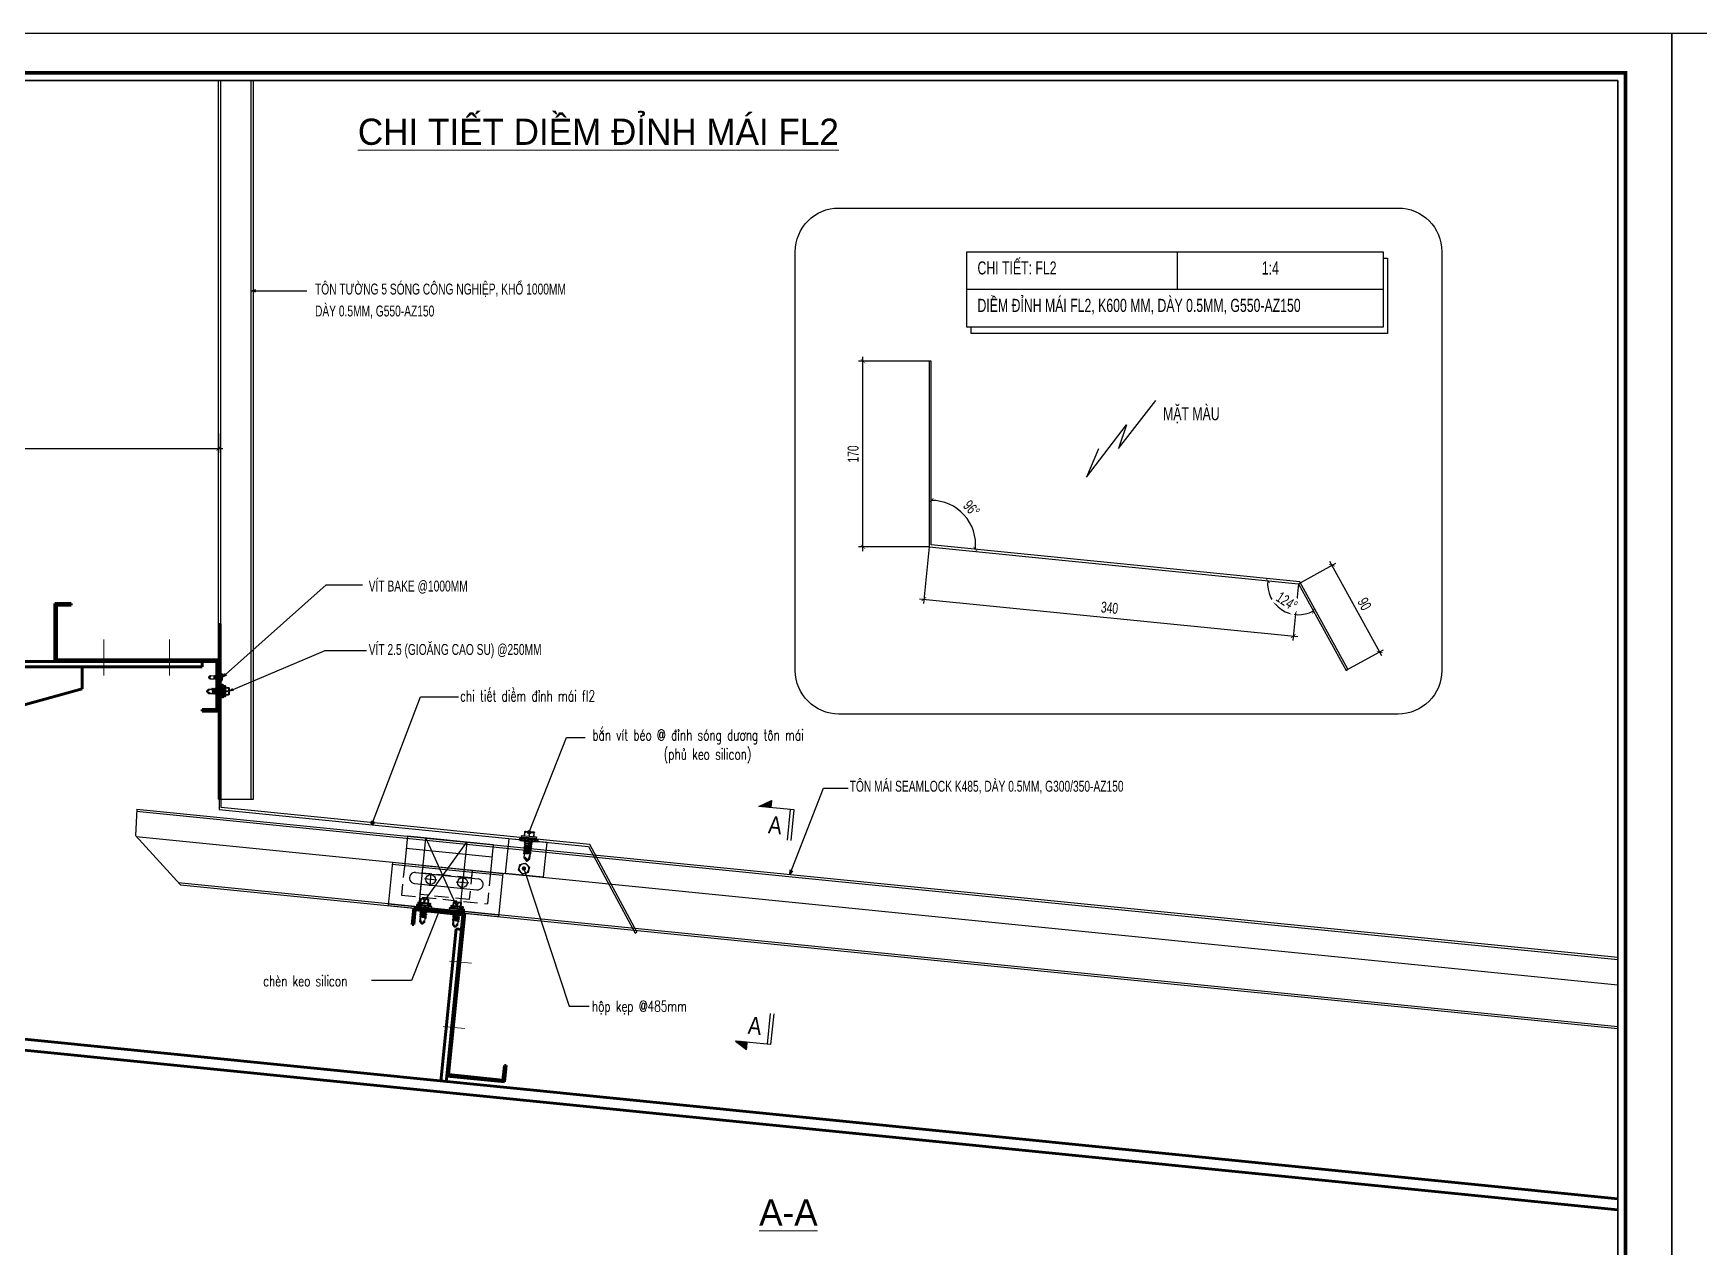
# Model space of a CAD drawing. Header units: inches. Extents: x 2 to 32666, y -5537 to 22.
# Drawn here: x 15678.7 to 16059.9, y -3982.3 to -3704.5 of the extents above; entities that cross this region are included whole.
import ezdxf
from ezdxf.enums import TextEntityAlignment as Align

# ---------------------------------------------------------------- set-up
doc = ezdxf.new("R2010")
doc.units = ezdxf.units.IN
doc.header["$MEASUREMENT"] = 0
doc.linetypes.add('DASHED2', pattern=[0.375, 0.25, -0.125])
doc.linetypes.add('HIDDEN2', pattern=[4.7625, 3.175, -1.5875])
doc.layers.get('Defpoints').update_dxf_attribs({"lineweight": 9})
for name, color, linetype in [('1', 1, 'Continuous'), ('2', 2, 'Continuous'), ('3', 3, 'Continuous'), ('4', 4, 'Continuous'), ('5', 5, 'Continuous'), ('6', 6, 'Continuous'), ('7', 7, 'Continuous'), ('9', 9, 'Continuous'), ('BAO KHUNG', 31, 'Continuous'), ('DIM', 8, 'Continuous'), ('door', 7, 'Continuous'), ('NET IN', 3, 'Continuous'), ('STRUCTURE', 1, 'Continuous')]:
    doc.layers.add(name, color=color, linetype=linetype)
doc.layers.add('12H-Text', color=3, linetype='Continuous', lineweight=15)
doc.layers.add('_TEXT', color=3, linetype='Continuous', lineweight=13)
doc.layers.add('Cover text', color=7, linetype='Continuous', true_color=0x52370f)
doc.styles.add('hung', font='vnsimli.shx', dxfattribs={"width": 0.7, "height": 520})
doc.styles.add('hx2', font='Vharialn.ttf')
doc.styles.add('ST1', font='vnshx.shx', dxfattribs={"width": 0.7})
doc.styles.add('ST1H', font='vnshxh.shx', dxfattribs={"width": 0.7})
doc.styles.add('ST3', font='VHAVANB.TTF')
doc.styles.add('TIEU DE', font='Vharialn.ttf')
doc.dimstyles.new('4', dxfattribs={"dimtxt": 2.5, "dimasz": 1, "dimexe": 1, "dimexo": 0, "dimgap": 1, "dimtad": 1, "dimdec": 0, "dimlfac": 4, "dimzin": 0, "dimdsep": 46, "dimtxsty": 'ST1', "dimblk": 'ARCHTICK', "dimcen": 1, "dimdle": 1, "dimclrd": 8, "dimclre": 8, "dimclrt": 3, "dimadec": 0, "dimazin": 0, "dimtfac": 1, "dimtdec": 0, "dimtix": 1, "dimtmove": 1, "dimatfit": 3, "dimldrblk": 'OPEN30', "dimfxl": 0.18, "dimtfill": 1, "dimtolj": 1, "dimtzin": 0, "dimlwd": -1, "dimlwe": -1, "dimarcsym": 2})

# ---------------------------------------------------------------- blocks, each defined once
blk = doc.blocks.new('kt kien truc 1')
at = {"layer": '2', "color": 157, "linetype": 'Continuous'}
blk.add_lwpolyline([(0, 420), (594, 420), (594, 0), (0, 0)], close=True, dxfattribs=at)
at = {"layer": '7', "color": 147, "linetype": 'Continuous'}
blk.add_lwpolyline([(12.33, 57.61), (581.67, 57.61), (581.67, 409.19), (12.33, 409.19)], close=True, dxfattribs=at)
at = {"layer": 'BAO KHUNG', "color": 167, "linetype": 'Continuous', "const_width": 0.871}
blk.add_lwpolyline([(10.59, 9.07), (583.41, 9.07), (583.41, 410.93), (10.59, 410.93)], close=True, dxfattribs=at)
at = {"layer": 'Cover text', "ltscale": 0.5, "style": 'TIEU DE'}
for tag, p in [('TENBANVE', (45.93, 14.6)), ('STT', (555.05, 15.58))]:
    blk.add_attdef(tag, text='', height=2, dxfattribs=at).set_placement(p, align=Align.MIDDLE_CENTER)
blk = doc.blocks.new('Short_Self_drilling')
at = {"layer": 'STRUCTURE', "color": 1, "linetype": 'Continuous'}
for p, q in [((6.4, 1.7), (-6.4, 1.7)), ((5.1, 3.8), (-5.1, 3.8)), ((-2.6, 2.9), (-5.1, 2.9)), ((-3.4, 3.8), (-3.4, 6.8)), ((3, 7.2), (-3, 7.2)), ((2.6, 2.9), (-2.6, 2.9)), ((-2.1, 2.8), (-2.1, 2.9)), ((6.3, 0), (0, 0)), ((2.2, 2.8), (2.2, 2.9)), ((2.2, -0.5), (2.2, 0)), ((5.1, 2.9), (2.6, 2.9)), ((3.4, 3.8), (3.4, 6.8)), ((3, -1.2), (-2.7, -0.2)), ((3, -2.7), (-2.7, -1.8)), ((3, -4.2), (-2.7, -3.3)), ((3, -5.8), (-2.7, -4.8)), ((3, -7.3), (-2.7, -6.3)), ((-1.9, -8), (-2.7, -7.9)), ((-2.1, -1.4), (-2.1, -0.9)), ((-2.1, -2.9), (-2.1, -2.4)), ((-2.1, -4.4), (-2.1, -3.9)), ((-2.1, -6), (-2.1, -5.4)), ((-2.1, -7.5), (-2.1, -7)), ((-2.1, -12.3), (-2.1, -8.5)), ((3, -8.8), (-1.1, -8.1)), ((2.1, -12.3), (2.1, -9.1)), ((2.2, -2), (2.2, -1.5)), ((2.2, -3.6), (2.2, -3)), ((2.2, -5.1), (2.2, -4.6)), ((2.2, -6.6), (2.2, -6.1)), ((2.2, -8.1), (2.2, -7.6))]:
    blk.add_line(p, q, dxfattribs=at)
blk.add_lwpolyline([(6.4, 1.3), (6.4, 1.7), (2.1, 2.8), (-2.1, 2.8), (-6.4, 1.7), (-6.4, 1.3)], close=True, dxfattribs=at)
for points in [[(-6.4, 1.3, -0.088869), (-6.3, 0), (0, 0)], [(-0.1, 3.8), (-0.3, 6.2, 0.338878), (-3.1, 6.2), (-3.3, 3.8)], [(3.3, 3.8), (3.1, 6.2, 0.338878), (0.3, 6.2), (0.1, 3.8)], [(-0.1, -14), (-1, -12.2, -0.148657), (-1.4, -11.2), (-2, -7.7, -0.815006), (-1.2, -7.8, 0.150833), (-0.8, -8.7)], [(2.1, -12.3), (1.7, -11.7, 0.52242), (0.9, -11.7), (-0.2, -14.2)], [(2.1, -12.3), (0.2, -14.2, -0.333596), (-0.2, -14.2), (-2.1, -12.3)]]:
    blk.add_lwpolyline(points, format="xyb", dxfattribs=at)
for points in [[(3, -1.2), (2.2, -1.5), (-2.1, -0.8), (-2.7, -0.2), (-2.4, 0)], [(3, -2.7), (2.2, -3), (-2.1, -2.4), (-2.7, -1.8), (-2.1, -1.4), (2.2, -2), (3, -2.7)], [(3, -4.2), (2.2, -4.6), (-2.1, -3.9), (-2.7, -3.3), (-2.1, -2.9), (2.2, -3.6), (3, -4.2)], [(3, -5.8), (2.2, -6.1), (-2.1, -5.4), (-2.7, -4.8), (-2.1, -4.4), (2.2, -5.1), (3, -5.8)], [(3, -7.3), (2.2, -7.6), (-2.1, -7), (-2.7, -6.3), (-2.1, -6), (2.2, -6.6), (3, -7.3)], [(-1.8, -8.5), (-2.1, -8.5), (-2.7, -7.9), (-2.1, -7.5), (-1.8, -7.5)], [(-1.3, -7.6), (2.2, -8.1), (3, -8.8)], [(-1.2, 0), (2.2, -0.5), (3, -1.2)], [(3, -8.8), (2.2, -9.1), (-0.8, -8.7)]]:
    blk.add_lwpolyline(points, dxfattribs=at)
for centre, radius, start, end in [((-5, 3.3), 0.455, 109.7949, 250.2674), ((-3, 6.8), 0.429, 90.0311, 180.0311), ((3, 6.8), 0.429, 0.0311, 90.0311), ((5.1, 3.3), 0.435, 279.7276, 80.3347), ((10, 0.2), 3.74, 162.2963, 182.6103)]:
    blk.add_arc(centre, radius, start, end, dxfattribs=at)
blk = doc.blocks.new('A$C5FAA1D3F')
at = {"color": 8}
for p, q in [((-26.59, -10.81, 0), (-25.6, -0.91, 0)), ((-0.39, -3.85, 0), (-25.64, -1.33, 0)), ((-0.34, -3.43, 0), (-25.6, -0.91, 0)), ((-1.33, -13.34, 0), (-0.34, -3.43, 0)), ((-6.38, -8.5, 0), (-20.69, -7.07, 0)), ((-17.23, -7.27, 0), (-17.51, -10.1, 0)), ((-1.33, -13.34, 0), (-26.59, -10.81, 0)), ((-1.29, -12.92, 0), (-26.55, -10.39, 0)), ((-24.42, -17.42, 0), (-23.79, -11.09, 0)), ((-6.63, -11.02, 0), (-20.94, -9.59, 0)), ((-18.79, -8.54, 0), (-15.96, -8.83, 0)), ((-11.5, -9.26, 0), (-8.67, -9.54, 0)), ((-9.94, -7.99, 0), (-10.23, -10.82, 0)), ((-4.49, -16.58, 0), (-24.14, -14.62, 0)), ((-4.77, -19.39, 0), (-4.14, -13.06, 0)), ((-4.77, -19.39, 0), (-24.42, -17.42, 0))]:
    blk.add_line(p, q, dxfattribs=at)
at = {"color": 8, "linetype": 'HIDDEN2'}
for p, q in [((-23.79, -11.09, 0), (-23.06, -3.85, 0)), ((-3.42, -5.82, 0), (-23.06, -3.85, 0)), ((-19.57, -11.51, 0), (-18.9, -4.83, 0)), ((-18.9, -4.83, 0), (-7.68, -5.96, 0)), ((-7.68, -5.96, 0), (-8.35, -12.64, 0)), ((-4.14, -13.06, 0), (-3.42, -5.82, 0)), ((-19.58, -11.51, 0), (-19.4, -9.75, 0)), ((-19.4, -9.75, 0), (-8.17, -10.87, 0)), ((-8.17, -10.87, 0), (-8.35, -12.64, 0)), ((-8.35, -12.64, 0), (-19.58, -11.51, 0)), ((-8.35, -12.64, 0), (-19.57, -11.51, 0))]:
    blk.add_line(p, q, dxfattribs=at)
at = {"color": 8}
for centre, major_axis, start_param, end_param in [((-20.82, -8.33, 0), (-0.941, -0.852), 3.876998, 7.018591), ((-17.37, -8.69, 0), (-0.836, -0.757), 5.447794310103061, 11.73097961728265), ((-10.09, -9.4, 0), (-0.836, -0.757), 5.447794310103061, 11.73097961728265), ((-6.5, -9.76, 0), (-0.941, -0.852), 0.735405, 3.876998)]:
    blk.add_ellipse(centre, major_axis=major_axis, ratio=1, start_param=start_param, end_param=end_param, dxfattribs=at)
at = {"color": 1, "xscale": 0.2707692322397919, "yscale": 0.2707692322397919, "zscale": 0.2707692322397919, "rotation": 174.2582798079231}
for p in [(-16.04, -2.29, 0), (-8.54, -3.04, 0)]:
    blk.add_blockref('Short_Self_drilling', p, dxfattribs=at)
blk = doc.blocks.new('HFR-1')
at = {"layer": 'STRUCTURE', "color": 1, "linetype": 'Continuous'}
for p, q in [((-5.5, 0), (5.5, 0)), ((-5.2, 0.8), (-3.4, 1.5)), ((5.2, 0.8), (3.4, 1.5)), ((-2.4, -1.2), (-3, -1.6)), ((-3, -1.6), (-2.4, -1.9)), ((-2.4, -1.9), (-3, -2.3)), ((-3, -2.3), (-2.4, -2.6)), ((-2.4, -2.6), (-3, -3)), ((-3, -3), (-2.4, -3.3)), ((-2.4, -3.3), (-3, -3.7)), ((-3, -3.7), (-2.4, -4.1)), ((-2.4, -4.1), (-3, -4.4)), ((-3, -4.4), (-2.4, -4.8)), ((-2.4, -4.8), (-3, -5.1)), ((-3, -5.1), (-2.4, -5.5)), ((-2.4, -5.5), (-3, -5.8)), ((-3, -5.8), (-2.4, -6.2)), ((-2.4, -6.2), (-3, -6.6)), ((-3, -6.6), (-2.4, -6.9)), ((-2.4, -6.9), (-3, -7.3)), ((-3, -7.3), (-2.4, -7.6)), ((-2.4, -7.6), (-3, -8)), ((-3, -8), (-2.4, -8.3)), ((-2.4, -8.3), (-3, -8.7)), ((-3, -8.7), (-2.4, -9)), ((-2.4, -9), (-3, -9.4)), ((-3, -9.4), (-2.4, -9.7)), ((-2.4, -9.7), (-3, -10.1)), ((-3, -10.1), (-2.4, -10.5)), ((-2.4, -10.5), (-3, -10.8)), ((-3, -10.8), (-2.4, -11.2)), ((-2.4, -11.2), (-3, -11.5)), ((-3, -11.5), (-2.4, -11.9)), ((-2.9, -1.6), (2.9, -1.4)), ((-2.9, -2.3), (2.9, -2.1)), ((-2.9, -3), (2.9, -2.8)), ((-2.9, -3.7), (2.9, -3.6)), ((-2.9, -4.4), (2.9, -4.3)), ((-2.9, -5.1), (2.9, -5)), ((-2.9, -5.9), (2.9, -5.7)), ((-2.9, -6.6), (2.9, -6.4)), ((-2.9, -7.3), (2.9, -7.1)), ((-2.9, -8), (2.9, -7.8)), ((-2.9, -8.7), (2.9, -8.5)), ((-2.9, -9.4), (2.9, -9.2)), ((-2.9, -10.1), (1.5, -10)), ((-2.9, -10.8), (1.3, -10.7)), ((-2.9, -11.5), (0.9, -11.4)), ((-2.5, -17.4), (-2.5, -11.8)), ((-2.5, -17.4), (-2, -16.7)), ((-2.5, -17.4), (-0.2, -19.7)), ((2.4, -1.1), (-2.4, -1.2)), ((2.4, -1.8), (-2.4, -1.9)), ((-2.4, -1.9), (2.4, -1.8)), ((-2.4, -2.6), (2.4, -2.5)), ((2.4, -2.5), (-2.4, -2.6)), ((-2.4, -3.3), (2.4, -3.2)), ((2.4, -3.2), (-2.4, -3.3)), ((-2.4, -4.1), (2.4, -3.9)), ((2.4, -3.9), (-2.4, -4.1)), ((-2.4, -4.8), (2.4, -4.6)), ((2.4, -4.6), (-2.4, -4.8)), ((-2.4, -5.5), (2.4, -5.3)), ((2.4, -5.3), (-2.4, -5.5)), ((-2.4, -6.2), (2.4, -6)), ((2.4, -6), (-2.4, -6.2)), ((-2.4, -6.9), (2.4, -6.8)), ((2.4, -6.8), (-2.4, -6.9)), ((-2.4, -7.6), (2.4, -7.5)), ((2.4, -7.5), (-2.4, -7.6)), ((-2.4, -8.3), (2.4, -8.2)), ((2.4, -8.2), (-2.4, -8.3)), ((-2.4, -9), (2.4, -8.9)), ((2.4, -8.9), (-2.4, -9)), ((-2.4, -9.7), (2.4, -9.6)), ((2.4, -9.6), (-2.4, -9.7)), ((1.4, -10.3), (-2.4, -10.5)), ((-2.4, -10.5), (1.4, -10.3)), ((-2.4, -11.2), (1.1, -11.1)), ((1.1, -11.1), (-2.4, -11.2)), ((-2.4, -11.9), (0.4, -11.8)), ((-1, -16.7), (0.2, -19.7)), ((0.1, -19.4), (1.2, -17.3)), ((0.2, -19.7), (2.5, -17.4)), ((1.6, -16.1), (2.3, -10.2)), ((2.2, -10), (2.9, -10)), ((2.2, -11), (2.4, -11)), ((2.4, -11), (2.2, -11)), ((2.2, -11.4), (2.9, -11.4)), ((2.2, -11.7), (2.4, -11.7)), ((2.4, -10.3), (2.3, -10.3)), ((2.3, -10.3), (2.4, -10.3)), ((2.3, -10.7), (2.9, -10.7)), ((2.9, -1.4), (2.4, -1.1)), ((2.4, -1.8), (2.9, -1.4)), ((2.9, -2.1), (2.4, -1.8)), ((2.4, -2.5), (2.9, -2.1)), ((2.9, -2.8), (2.4, -2.5)), ((2.4, -3.2), (2.9, -2.8)), ((2.9, -3.6), (2.4, -3.2)), ((2.4, -3.9), (2.9, -3.6)), ((2.9, -4.3), (2.4, -3.9)), ((2.4, -4.6), (2.9, -4.3)), ((2.9, -5), (2.4, -4.6)), ((2.4, -5.3), (2.9, -5)), ((2.9, -5.7), (2.4, -5.3)), ((2.4, -6), (2.9, -5.7)), ((2.9, -6.4), (2.4, -6)), ((2.4, -6.8), (2.9, -6.4)), ((2.9, -7.1), (2.4, -6.8)), ((2.4, -7.5), (2.9, -7.1)), ((2.9, -7.8), (2.4, -7.5)), ((2.4, -8.2), (2.9, -7.8)), ((2.9, -8.5), (2.4, -8.2)), ((2.4, -8.9), (2.9, -8.5)), ((2.9, -9.2), (2.4, -8.9)), ((2.4, -9.6), (2.9, -9.2)), ((2.9, -10), (2.4, -9.6)), ((2.4, -10.3), (2.9, -10)), ((2.9, -10.7), (2.4, -10.3)), ((2.4, -11), (2.9, -10.7)), ((2.9, -11.4), (2.4, -11)), ((2.4, -11.7), (2.9, -11.4)), ((2.5, -17.4), (2.5, -11.7))]:
    blk.add_line(p, q, dxfattribs=at)
at = {"layer": 'STRUCTURE', "color": 1, "linetype": 'Continuous', "ltscale": 8}
for p in [(-3.4, 1.5), (3.4, 1.5)]:
    blk.add_line(p, (0, 1.5), dxfattribs=at)
at = {"layer": 'STRUCTURE', "color": 1, "linetype": 'DASHED2'}
for p in [(-1.9, 1.5), (1.9, 1.5)]:
    blk.add_line(p, (0, 0), dxfattribs=at)
at = {"layer": 'STRUCTURE', "color": 1, "linetype": 'Continuous', "ltscale": 8}
for centre, start, end in [((-4.7, 0.2), 130.41, 194.8062), ((4.7, 0.2), 345.1938, 49.59)]:
    blk.add_arc(centre, 0.801, start, end, dxfattribs=at)
at = {"layer": 'STRUCTURE', "color": 1, "linetype": 'Continuous'}
for centre, radius, start, end in [((-7.3, -9), 9.14, 58.065, 78.8402), ((5.1, -3.8), 3.83, 84.2039, 134.3621), ((-1.5, -17.1), 0.59, 34.2302, 144.5641), ((0, -19.4), 0.331, 231.6348, 305.4287), ((-0.5, -10.1), 1.93, 296.6041, 355.3922), ((-0.6, -16), 2.2, 324.0048, 357.8268), ((1.9, -10.3), 0.444, 15.9762, 172.6971)]:
    blk.add_arc(centre, radius, start, end, dxfattribs=at)
blk = doc.blocks.new('_ArchTick')
at = {"color": 0, "linetype": 'ByBlock', "const_width": 0.15}
blk.add_lwpolyline([(-0.5, -0.5), (0.5, 0.5)], dxfattribs=at)
blk = doc.blocks.new('_Open30')
at = {"color": 0, "linetype": 'ByBlock', "lineweight": -2}
for p, q in [((-1, 0.27), (0, 0)), ((0, 0), (-1, -0.27)), ((0, 0), (-1, 0))]:
    blk.add_line(p, q, dxfattribs=at)
blk = doc.blocks.new('DOT')
at = {"color": 0, "linetype": 'ByBlock'}
blk.add_line((-0.5, 0), (-1, 0), dxfattribs=at)
at = {"color": 0, "linetype": 'ByBlock', "const_width": 0.5}
blk.add_lwpolyline([(-0.25, 0, 1), (0.25, 0, 1)], format="xyb", close=True, dxfattribs=at)
blk = doc.blocks.new('*D6180')
at = {"layer": 'Defpoints', "color": 0, "transparency": 16777216}
for p in [(15868.64, -3779.57), (15883.76, -3779.57), (15883.76, -3822.07)]:
    blk.add_point(p, dxfattribs=at)
at = {"layer": 'DIM', "color": 8, "linetype": 'Continuous', "transparency": 16777216}
for p, q in [((15883.76, -3779.57), (15867.64, -3779.57)), ((15868.64, -3823.07), (15868.64, -3778.57)), ((15883.76, -3822.07), (15867.64, -3822.07))]:
    blk.add_line(p, q, dxfattribs=at)
at = {"layer": 'DIM', "color": 8, "transparency": 16777216}
for p, rotation in [((15868.64, -3779.57), 90), ((15868.64, -3822.07), 270)]:
    blk.add_blockref('_ArchTick', p, dxfattribs=dict(at, rotation=rotation))
at = {"layer": 'DIM', "color": 3, "transparency": 16777216, "insert": (15866.39, -3800.82), "char_height": 2.5, "attachment_point": 5, "rotation": 90, "style": 'ST1', "bg_fill": 3, "box_fill_scale": 1.25, "bg_fill_color": 256, "bg_fill_true_color": 13158600, "bg_fill_transparency": 0}
blk.add_mtext('\\A1;170', dxfattribs=at)
blk = doc.blocks.new('_Dot')
at = {"color": 0, "linetype": 'ByBlock', "lineweight": -2}
blk.add_line((-0.5, 0), (-1, 0), dxfattribs=at)
at = {"color": 0, "linetype": 'ByBlock', "const_width": 0.5}
blk.add_lwpolyline([(-0.25, 0, 1), (0.25, 0, 1)], format="xyb", close=True, dxfattribs=at)
blk = doc.blocks.new('*D6181')
at = {"layer": 'Defpoints', "color": 0, "transparency": 16777216}
for p in [(15883.76, -3822.07), (15968.34, -3830.53), (15967.14, -3842.51)]:
    blk.add_point(p, dxfattribs=at)
at = {"layer": 'DIM', "color": 8, "linetype": 'Continuous', "transparency": 16777216}
for p, q in [((15883.76, -3822.07), (15882.47, -3835.05)), ((15968.34, -3830.53), (15967.04, -3843.51)), ((15881.57, -3833.95), (15968.14, -3842.61))]:
    blk.add_line(p, q, dxfattribs=at)
at = {"layer": 'DIM', "color": 8, "transparency": 16777216}
for p, rotation in [((15882.57, -3834.05), 174.2894068624425), ((15967.14, -3842.51), 354.2894068624425)]:
    blk.add_blockref('_ArchTick', p, dxfattribs=dict(at, rotation=rotation))
at = {"layer": 'DIM', "color": 3, "transparency": 16777216, "insert": (15925.08, -3836.04), "char_height": 2.5, "attachment_point": 5, "rotation": 354.2894, "style": 'ST1', "bg_fill": 3, "box_fill_scale": 1.25, "bg_fill_color": 256, "bg_fill_true_color": 13158600, "bg_fill_transparency": 0}
blk.add_mtext('\\A1;340', dxfattribs=at)
blk = doc.blocks.new('*D6182')
at = {"layer": 'Defpoints', "color": 0, "transparency": 16777216}
for p in [(15976.02, -3826.32), (15968.34, -3830.53), (15979.21, -3850.35)]:
    blk.add_point(p, dxfattribs=at)
at = {"layer": 'DIM', "color": 8, "linetype": 'Continuous', "transparency": 16777216}
for p, q in [((15968.34, -3830.53), (15976.9, -3825.84)), ((15987.37, -3847.02), (15975.54, -3825.44)), ((15979.21, -3850.35), (15987.77, -3845.66))]:
    blk.add_line(p, q, dxfattribs=at)
at = {"layer": 'DIM', "color": 8, "transparency": 16777216}
for p, rotation in [((15976.02, -3826.32), 118.7304160374524), ((15986.89, -3846.14), 298.7304160374524)]:
    blk.add_blockref('_ArchTick', p, dxfattribs=dict(at, rotation=rotation))
at = {"layer": 'DIM', "color": 3, "transparency": 16777216, "insert": (15983.43, -3835.15), "char_height": 2.5, "attachment_point": 5, "rotation": 298.7304, "style": 'ST1', "bg_fill": 3, "box_fill_scale": 1.25, "bg_fill_color": 256, "bg_fill_true_color": 13158600, "bg_fill_transparency": 0}
blk.add_mtext('\\A1;90', dxfattribs=at)
blk = doc.blocks.new('*D6183')
at = {"layer": 'Defpoints', "color": 0, "transparency": 16777216}
for p in [(15884.26, -3779.57), (15884.26, -3821.62), (15884.26, -3821.62), (15968.62, -3830.06)]:
    blk.add_point(p, dxfattribs=at)
at = {"layer": 'DIM', "color": 8, "linetype": 'Continuous', "transparency": 16777216}
blk.add_arc((15884.26, -3821.62), 10.17, 354.2894, 90, dxfattribs=at)
at = {"layer": 'DIM', "color": 8, "transparency": 16777216}
for p, rotation in [((15884.26, -3811.45), 179.9999999999991), ((15894.38, -3822.63), 264.2894068624412)]:
    blk.add_blockref('_ArchTick', p, dxfattribs=dict(at, rotation=rotation))
at = {"layer": 'DIM', "color": 3, "transparency": 16777216, "insert": (15893.47, -3813.29), "char_height": 2.5, "attachment_point": 5, "rotation": 312.1447, "style": 'ST1', "bg_fill": 3, "box_fill_scale": 1.25, "bg_fill_color": 256, "bg_fill_true_color": 13158600, "bg_fill_transparency": 0}
blk.add_mtext('\\A1;96°', dxfattribs=at)
at = {"layer": 'Defpoints', "color": 0, "transparency": 16777216}
blk.add_point((15893.39, -3817.13), dxfattribs=at)
blk = doc.blocks.new('*D6184')
at = {"layer": 'Defpoints', "color": 0, "transparency": 16777216}
for p in [(15883.76, -3822.07), (15979.21, -3850.35)]:
    blk.add_point(p, dxfattribs=at)
at = {"layer": 'DIM', "color": 8, "linetype": 'Continuous', "transparency": 16777216}
blk.add_arc((15968.34, -3830.53), 7.09, 174.2894, 298.7304, dxfattribs=at)
at = {"layer": 'DIM', "color": 8, "transparency": 16777216}
for p, rotation in [((15961.29, -3829.82), 84.28940686244285), ((15971.75, -3836.74), 28.73041603745501)]:
    blk.add_blockref('_ArchTick', p, dxfattribs=dict(at, rotation=rotation))
at = {"layer": 'DIM', "color": 3, "transparency": 16777216, "insert": (15965.67, -3834.56), "char_height": 2.5, "attachment_point": 5, "rotation": 326.5099, "style": 'ST1', "bg_fill": 3, "box_fill_scale": 1.25, "bg_fill_color": 256, "bg_fill_true_color": 13158600, "bg_fill_transparency": 0}
blk.add_mtext('\\A1;124°', dxfattribs=at)
at = {"layer": 'Defpoints', "color": 0, "transparency": 16777216}
for p in [(15968.34, -3830.53), (15968.34, -3830.53), (15962.59, -3834.67)]:
    blk.add_point(p, dxfattribs=at)
blk = doc.blocks.new('*D6186')
at = {"layer": 'Defpoints', "color": 0, "transparency": 16777216}
for p in [(15593.57, -3796.11), (15721.12, -3796.11), (15721.12, -3799.56)]:
    blk.add_point(p, dxfattribs=at)
at = {"layer": 'DIM', "color": 8, "linetype": 'Continuous', "transparency": 16777216}
for p, q in [((15593.57, -3796.11), (15593.57, -3800.56)), ((15721.12, -3796.11), (15721.12, -3800.56)), ((15592.57, -3799.56), (15722.12, -3799.56))]:
    blk.add_line(p, q, dxfattribs=at)
at = {"layer": 'DIM', "color": 8, "transparency": 16777216, "rotation": 180}
blk.add_blockref('_ArchTick', (15593.57, -3799.56), dxfattribs=at)
at = {"layer": 'DIM', "color": 8, "transparency": 16777216}
blk.add_blockref('_ArchTick', (15721.12, -3799.56), dxfattribs=at)
at = {"layer": 'DIM', "color": 3, "transparency": 16777216, "insert": (15657.35, -3797.31), "char_height": 2.5, "attachment_point": 5, "style": 'ST1', "bg_fill": 3, "box_fill_scale": 1.25, "bg_fill_color": 256, "bg_fill_true_color": 13158600, "bg_fill_transparency": 0}
blk.add_mtext('\\A1;510', dxfattribs=at)
blk = doc.blocks.new('Clamp_Side')
for p, q in [((-17.5, 36.8), (17.5, 36.8)), ((-17.5, 36.8), (-17.5, 5)), ((17.5, 36.8), (17.5, 5)), ((-17.5, 5), (17.5, 5))]:
    blk.add_line(p, q)
blk.add_lwpolyline([(5.8, 9.3), (4.9, 14.4), (0, 16.3), (-4, 12.9), (-3.2, 7.8), (1.7, 6)], close=True)
blk.add_circle((0.9, 11.1), 4.52)
blk = doc.blocks.new('MC')
at = {"layer": '2'}
h = blk.add_hatch(dxfattribs=at)
h.set_pattern_fill('ANSI31', color=256, style=0)
h.paths.add_polyline_path([(-113.47, 4283.2), (-115.93, 4283.2), (-113.47, 4279.14)])
for p, q in [((-102.86, 4291.26), (-113.47, 4291.26)), ((-113.47, 4291.26), (-113.47, 4279.14)), ((-102.86, 4290.02), (-113.47, 4290.02)), ((-113.47, 4279.14), (-115.93, 4283.2)), ((-115.93, 4283.2), (-113.47, 4283.2))]:
    blk.add_line(p, q, dxfattribs=at)
blk = doc.blocks.new('*U6564')
at = {"layer": '2'}
h = blk.add_hatch(dxfattribs=at)
h.set_pattern_fill('ANSI31', color=256, scale=0.666667, angle=-90, style=0)
h.set_pattern_definition([(315, (-2846.55065, -86.913105), (0.058925565, 0.058925565), [])])
h.paths.add_polyline_path([(8.92, -11.27), (8.92, -9.62), (6.21, -11.27)])
for p, q in [((6.21, -11.27), (8.92, -9.62)), ((14.29, -11.27), (6.21, -11.27)), ((8.92, -9.62), (8.92, -11.27)), ((13.46, -18.34), (13.46, -11.27)), ((14.29, -18.34), (14.29, -11.27))]:
    blk.add_line(p, q, dxfattribs=at)
at = {"layer": '1', "xscale": -0.6666666666660603, "yscale": 0.6666666666660603, "zscale": 0.6666666666660603, "rotation": 270}
blk.add_blockref('MC', (-2846.55, 10.38), dxfattribs=at)
at = {"style": 'hx2'}
for tag, p in [('A', (10.34, -17.17)), ('B', (10.28, -63.32))]:
    blk.add_attdef(tag, text='', height=4, dxfattribs=at).set_placement(p, align=Align.CENTER)

msp = doc.modelspace()

# ---------------------------------------------------------------- linework, layer by layer
at = {"layer": '2', "lineweight": 100}
for p, q in [((15683.6222, -3848.2988), (15683.6222, -3835.0488)), ((15683.6222, -3835.0488), (15687.3722, -3835.0488)), ((15687.3722, -3835.4238), (15683.9972, -3835.4238)), ((15683.9972, -3835.4238), (15683.9972, -3847.9238)), ((15687.3722, -3835.0488), (15687.3722, -3835.4238)), ((15643.5716, -3848.2988), (15683.6222, -3848.2988)), ((15717.3716, -3849.5488), (15643.5716, -3849.5488)), ((15683.9972, -3847.9238), (15683.6222, -3847.5488)), ((15683.6222, -3848.2988), (15720.7472, -3848.2988)), ((15684.3722, -3848.2988), (15683.9972, -3847.9238)), ((15683.9972, -3847.9238), (15721.1222, -3847.9238)), ((15689.8716, -3854.5488), (15689.8716, -3849.5488)), ((15717.3716, -3848.2988), (15717.3716, -3849.5488)), ((15720.7472, -3859.2988), (15720.7472, -3848.2988)), ((15721.1222, -3847.9238), (15721.1222, -3859.6738)), ((15689.8716, -3854.5488), (15644.8216, -3867.0488)), ((15717.3722, -3859.6738), (15717.3722, -3859.2988)), ((15717.3722, -3859.2988), (15720.7472, -3859.2988)), ((15721.1222, -3859.6738), (15717.3722, -3859.6738)), ((15765.4211, -3908.5247), (15765.7943, -3904.7933)), ((15765.7943, -3904.7933), (15777.486, -3905.9625)), ((15766.1301, -3905.2037), (15765.7943, -3908.562)), ((15777.0755, -3906.2983), (15766.1301, -3905.2037)), ((15773.3814, -3943.239), (15777.0755, -3906.2983)), ((15777.486, -3905.9625), (15773.7919, -3942.9032)), ((15765.7943, -3908.562), (15765.4211, -3908.5247)), ((15775.4958, -3909.5332), (15772.0131, -3944.3595)), ((15776.7396, -3909.6576), (15775.4958, -3909.5332)), ((15650.3207, -3932.1903), (16041.4384, -3971.302)), ((15650.072, -3934.6779), (16041.4384, -3973.8145)), ((15786.2298, -3944.147), (15786.5657, -3940.7888)), ((15786.5657, -3940.7888), (15786.5657, -3940.7888)), ((15786.5657, -3940.7888), (15786.5657, -3940.7888)), ((15786.5657, -3940.7888), (15786.9388, -3940.8261)), ((15786.5657, -3944.5575), (15786.9388, -3940.8261)), ((15773.2569, -3944.4839), (15773.3814, -3943.239)), ((15773.3814, -3943.239), (15786.5657, -3944.5575)), ((15773.7919, -3942.9032), (15786.2298, -3944.147)), ((15782.8716, -3943.8112), (15782.4611, -3944.147))]:
    msp.add_line(p, q, dxfattribs=at)
at = {"layer": '2', "lineweight": 0}
for p, q in [((15694.8722, -3850.2988), (15694.8722, -3843.2988)), ((15694.8722, -3850.2988), (15694.8722, -3843.2988)), ((15694.8722, -3851.5488), (15694.8722, -3843.2988)), ((15709.8722, -3850.2988), (15709.8722, -3843.2988)), ((15709.8722, -3850.2988), (15709.8722, -3843.2988)), ((15709.8722, -3851.5488), (15709.8722, -3843.2988)), ((15774.0032, -3916.9214), (15778.9884, -3917.4199)), ((15774.0032, -3916.9214), (15778.9884, -3917.4199)), ((15774.0033, -3916.9203), (15776.3665, -3917.1566)), ((15774.0033, -3916.9203), (15776.3665, -3917.1566)), ((15772.5107, -3931.8469), (15777.4959, -3932.3455)), ((15772.5107, -3931.8469), (15777.4959, -3932.3455)), ((15772.5108, -3931.8459), (15774.874, -3932.0822)), ((15772.5108, -3931.8459), (15774.874, -3932.0822))]:
    msp.add_line(p, q, dxfattribs=at)
at = {"layer": '3'}
for p, q in [((15721.1222, -3879.8708), (15721.1222, -3715.3349)), ((15721.6222, -3879.8708), (15721.6222, -3715.3349)), ((15728.6222, -3879.8708), (15728.6222, -3715.3349)), ((15729.1222, -3879.8708), (15729.1222, -3715.3349)), ((15721.1222, -3879.8708), (15729.1222, -3879.8708)), ((15702.3342, -3882.6187), (16041.4384, -3916.5292)), ((15702.384, -3882.1212), (16041.4384, -3916.0267)), ((15711.9032, -3898.9017), (16041.4384, -3931.8553)), ((15712.4086, -3899.4547), (16041.4384, -3932.3578))]:
    msp.add_line(p, q, dxfattribs=at)
msp.add_lwpolyline([(15702.384, -3882.1212), (15702.111, -3888.1864), (15712.4086, -3899.4547)], dxfattribs=at)
at = {"layer": '5', "const_width": 0.5}
msp.add_lwpolyline([(15776.3123, -3905.8128), (15766.9744, -3904.879)], dxfattribs=at)
at = {"layer": '6'}
for points in [[(15979.6212, -3850.0713), (15968.6232, -3830.0554), (15884.2633, -3821.6194), (15884.2633, -3779.5719), (15883.7633, -3779.5719), (15883.7633, -3822.0719), (15968.3415, -3830.5297), (15979.2081, -3850.353)], [(15816.9091, -3910.233), (15806.1011, -3890.2038), (15721.7412, -3881.7678), (15721.7412, -3839.7203), (15721.2412, -3839.7203), (15721.2412, -3882.2203), (15805.8193, -3890.6781), (15816.496, -3910.5147)]]:
    msp.add_lwpolyline(points, close=True, dxfattribs=at)
at = {"layer": '7'}
for p, q in [((15766.9712, -3904.911), (15777.926, -3889.6754)), ((15768.5881, -3888.7416), (15776.3091, -3905.8448))]:
    msp.add_line(p, q, dxfattribs=at)
msp.add_lwpolyline([(15768.5881, -3888.7416), (15777.926, -3889.6754), (15776.3091, -3905.8448), (15766.9712, -3904.911)], close=True, dxfattribs=at)
at = {"layer": '9'}
msp.add_line((15702.3007, -3888.394), (16041.4384, -3922.3079), dxfattribs=at)
at = {"layer": 'DIM'}
msp.add_lwpolyline([(15472.1005, -3715.3349), (16041.4384, -3715.3349), (16041.4384, -4066.9148), (15472.1005, -4066.9148)], close=True, dxfattribs=at)
at = {"layer": 'NET IN'}
for points in [[(15459.7695, -3704.5249), (16053.7695, -3704.5249), (16053.7695, -4124.5249), (15459.7695, -4124.5249)], [(16053.7695, -3704.5249), (16647.7695, -3704.5249), (16647.7695, -4124.5249), (16053.7695, -4124.5249)]]:
    msp.add_lwpolyline(points, close=True, dxfattribs=at)

# ---------------------------------------------------------------- block references
at = {"color": 1}
for p, xscale, yscale, zscale, rotation in [((15721.7958, -3855.1323, 0), -0.2400000000185761, 0.2399999998742715, 0.2399999999999999, 270.0311275495936), ((15792.1091, -3889.5178, 0), -0.3200000000259797, 0.3200000000259797, 0.3200000000259797, 354.3412501752961)]:
    msp.add_blockref('Short_Self_drilling', p, dxfattribs=dict(at, xscale=xscale, yscale=yscale, zscale=zscale, rotation=rotation))
at = {"color": 8, "extrusion": (0, 0, -1), "xscale": -0.1492098718646501, "yscale": 0.149209872353822, "zscale": -0.1492098718646501, "rotation": 90.14618596503098}
msp.add_blockref('HFR-1', (-15721.7961, -3851.9498, 0), dxfattribs=at)
at = {"rotation": 354.2893955799738}
msp.add_blockref('*U6564', (15839.7698, -3869.6529), dxfattribs=at).add_auto_attribs({'B': 'A', 'A': 'A'})
at = {"layer": '3'}
for p in [(15459.7695, -4124.5249), (16053.7695, -4124.5249)]:
    msp.add_blockref('kt kien truc 1', p, dxfattribs=at)
at = {"layer": 'DIM', "rotation": 179.9999887175439}
msp.add_blockref('A$C5FAA1D3F', (15759.5909, -3907.6382, 0), dxfattribs=at)
at = {"layer": 'door', "color": 4, "xscale": -0.2499999999842335, "yscale": 0.2499999999842335, "zscale": 0.2499999999842335, "rotation": 354.289406862451}
msp.add_blockref('Clamp_Side', (15790.9765, -3898.5179), dxfattribs=at)

# ---------------------------------------------------------------- texts
at = {"layer": '12H-Text', "style": 'hung', "width": 0.7}
for s, p in [('chi tiÕt diÒm ®Ønh m¸i fl2', (15776.4034, -3857.4563)), ('b¾n vÝt bÐo @ ®Ønh sãng d\xad¬ng t«n m¸i', (15806.7039, -3866.4086)), ('(phñ keo silicon)', (15823.0215, -3870.7779)), ('chÌn keo silicon', (15731.3349, -3922.6882)), ('hép kÑp @485mm', (15806.5977, -3928.4764))]:
    msp.add_text(s, height=2.5, dxfattribs=at).set_placement(p)
at = {"layer": '3', "style": 'ST1H', "width": 0.7}
for s, p in [('t«n t\xadêng 5 sãng c«ng nghiÖp, khæ 1000mm', (15743.203, -3764.3207)), ('dµy 0.5mm, g550-az150', (15743.203, -3769.347)), ('vÝt bake @1000mm', (15755.5015, -3832.3075)), ('vÝt 2.5 (gio¨ng cao su) @250mm', (15755.5015, -3846.8228)), ('t«n m¸i seamlock k485, dµy 0.5mm, g300/350-az150', (15865.5985, -3878.1356))]:
    msp.add_text(s, height=2.5, dxfattribs=at).set_placement(p)
at = {"layer": '_TEXT', "style": 'ST3'}
for s, p in [('%%Uchi tiÕt diÒm ®Ønh m¸i fl2', (15753.0116, -3730.057)), ('%%Ua-a', (15844.887, -3977.4483))]:
    msp.add_text(s, height=6, dxfattribs=at).set_placement(p)

# ---------------------------------------------------------------- leaders
at = {"layer": 'DIM'}
for points, override in [([(15728.6222, -3763.4792), (15741.3045, -3763.4792)], {"dimgap": 1, "dimtad": 0, "dimzin": 8}), ([(15722.0192, -3851.9503), (15745.7545, -3830.8061), (15754.0476, -3830.8061)], {"dimgap": 1, "dimtad": 0, "dimzin": 8}), ([(15723.5201, -3855.1323), (15745.502, -3845.7913), (15754.992, -3845.7913)], {"dimgap": 1, "dimtad": 0, "dimzin": 8}), ([(15756.3697, -3885.2307), (15767.3236, -3856.4357), (15776.0599, -3856.4357)], {"dimgap": 1, "dimtad": 0, "dimzin": 8, "dimldrblk": 'DOT'}), ([(15792.2144, -3887.4237), (15800.7373, -3865.7159), (15805.0206, -3865.7159)], {"dimgap": 1, "dimtad": 0, "dimzin": 8, "dimldrblk": 'DOT'}), ([(15851.8829, -3897.0711), (15859.6313, -3877.3154), (15865.2791, -3877.3154)], {"dimgap": 1, "dimtad": 0, "dimzin": 8}), ([(15791.0338, -3895.7306), (15801.4157, -3927.2344), (15805.9752, -3927.2344)], {"dimgap": 1, "dimtad": 0, "dimzin": 8, "dimldrblk": 'DOT'}), ([(15771.6401, -3905.3779), (15765.2838, -3921.341), (15756.1402, -3921.341)], {"dimgap": 1, "dimtad": 0, "dimzin": 8, "dimldrblk": 'DOT'})]:
    msp.add_leader(points, dimstyle='4', override=override, dxfattribs=at)

# ---------------------------------------------------------------- next in the draw order: texts
at = {"layer": '3', "char_height": 3, "attachment_point": 4, "style": 'ST1H', "bg_fill": 2}
for s, insert in [('\\A1;CHI TIÕT: fl2', (15894.8493, -3758.2555)), ('\\A1;diÒm ®Ønh m¸i fl2, K600 MM, dµy 0.5mm, g550-az150', (15894.8493, -3767.0852))]:
    msp.add_mtext(s, dxfattribs=dict(at, insert=insert))

# ---------------------------------------------------------------- next in the draw order: dimensions: what is measured, and where the dimension line sits
at = {"layer": 'DIM'}
dim = msp.add_linear_dim(base=(15868.642, -3779.5719), p1=(15883.7633, -3822.0719), p2=(15883.7633, -3779.5719), angle=90, dimstyle='4', override={"dimzin": 8, "dimldrblk": 'DOT'}, dxfattribs=at)
dim.commit()
dim.dimension.update_dxf_attribs({"geometry": '*D6180', "text_midpoint": (15866.392, -3800.8219)})
dim = msp.add_linear_dim(base=(15721.1222, -3799.5584), p1=(15593.5721, -3796.1114), p2=(15721.1222, -3796.1114), dimstyle='4', override={"dimzin": 8, "dimldrblk": 'DOT'}, dxfattribs=at)
dim.commit()
dim.dimension.update_dxf_attribs({"geometry": '*D6186', "text_midpoint": (15657.3472, -3797.3084)})

# ---------------------------------------------------------------- next in the draw order: linework, layer by layer
at = {"color": 9}
msp.add_line((15940.5343, -3754.5411), (15940.5343, -3763.1657), dxfattribs=at)
for points in [[(15892.3798, -3754.5411), (15987.6837, -3754.5411), (15987.6837, -3771.7903), (15892.3798, -3771.7903)], [(15892.3798, -3754.5411), (15987.6837, -3754.5411), (15987.6837, -3763.1657), (15892.3798, -3763.1657)]]:
    msp.add_lwpolyline(points, close=True, dxfattribs=at)
msp.add_lwpolyline([(15987.6837, -3755.9617), (15988.7063, -3755.9617), (15988.7063, -3773.2109), (15893.4024, -3773.2109), (15893.4024, -3771.7903)], dxfattribs=at)

# ---------------------------------------------------------------- next in the draw order: dimensions: what is measured, and where the dimension line sits
at = {"layer": 'DIM'}
dim = msp.add_aligned_dim(p1=(15883.7633, -3822.0719), p2=(15968.3415, -3830.5297), distance=-12.0409, dimstyle='4', override={"dimzin": 8, "dimldrblk": 'DOT'}, dxfattribs=at)
dim.commit()
dim.dimension.update_dxf_attribs({"geometry": '*D6181', "text_midpoint": (15925.0782, -3836.0431)})

# ---------------------------------------------------------------- next in the draw order: texts
at = {"layer": '3', "insert": (15959.9358, -3758.2555), "char_height": 3, "attachment_point": 4, "style": 'ST1H', "bg_fill": 2}
msp.add_mtext('\\A1;1:4', dxfattribs=at)

# ---------------------------------------------------------------- next in the draw order: dimensions: what is measured, and where the dimension line sits
at = {"layer": 'DIM'}
dim = msp.add_aligned_dim(p1=(15979.2081, -3850.353), p2=(15968.3415, -3830.5297), distance=-8.7583, dimstyle='4', override={"dimzin": 8, "dimldrblk": 'DOT'}, dxfattribs=at)
dim.commit()
dim.dimension.update_dxf_attribs({"geometry": '*D6182', "text_midpoint": (15983.4279, -3835.1498)})

# ---------------------------------------------------------------- next in the draw order: linework, layer by layer
at = {"layer": '9'}
msp.add_lwpolyline([(15863.1338, -3744.5155), (15991.142, -3744.5155, -0.41421356), (16001.142, -3754.5155), (16001.142, -3850.3538, -0.41421356), (15991.142, -3860.3538), (15863.1338, -3860.3538, -0.41421356), (15853.1338, -3850.3538), (15853.1338, -3754.5155, -0.41421356)], format="xyb", close=True, dxfattribs=at)

# ---------------------------------------------------------------- next in the draw order: dimensions: what is measured, and where the dimension line sits
at = {"layer": 'DIM'}
dim = msp.add_angular_dim_2l(base=(15893.3853, -3817.1323), line1=((15968.6232, -3830.0554), (15884.2633, -3821.6194)), line2=((15884.2633, -3821.6194), (15884.2633, -3779.5719)), dimstyle='4', override={"dimzin": 8, "dimldrblk": 'DOT'}, dxfattribs=at)
dim.commit()
dim.dimension.update_dxf_attribs({"geometry": '*D6183', "text_midpoint": (15893.4691, -3813.2883)})

# ---------------------------------------------------------------- next in the draw order: linework, layer by layer
at = {"layer": '4'}
msp.add_lwpolyline([(15922.5456, -3799.6197), (15919.8122, -3806.1493), (15928.9456, -3794.1561), (15927.1456, -3799.553), (15935.679, -3788.5593)], dxfattribs=at)

# ---------------------------------------------------------------- next in the draw order: dimensions: what is measured, and where the dimension line sits
at = {"layer": 'DIM'}
dim = msp.add_angular_dim_2l(base=(15962.5928, -3834.6712), line1=((15968.3415, -3830.5297), (15979.2081, -3850.353)), line2=((15883.7633, -3822.0719), (15968.3415, -3830.5297)), dimstyle='4', override={"dimzin": 8, "dimldrblk": 'DOT'}, dxfattribs=at)
dim.commit()
dim.dimension.update_dxf_attribs({"geometry": '*D6184', "text_midpoint": (15965.6735, -3834.5621)})

# ---------------------------------------------------------------- next in the draw order: texts
at = {"layer": '3', "insert": (15937.3325, -3791.942), "char_height": 3, "attachment_point": 4, "style": 'ST1H', "bg_fill": 2}
msp.add_mtext('\\A1;mÆt mµu', dxfattribs=at)

doc.saveas('drawing.dxf')
